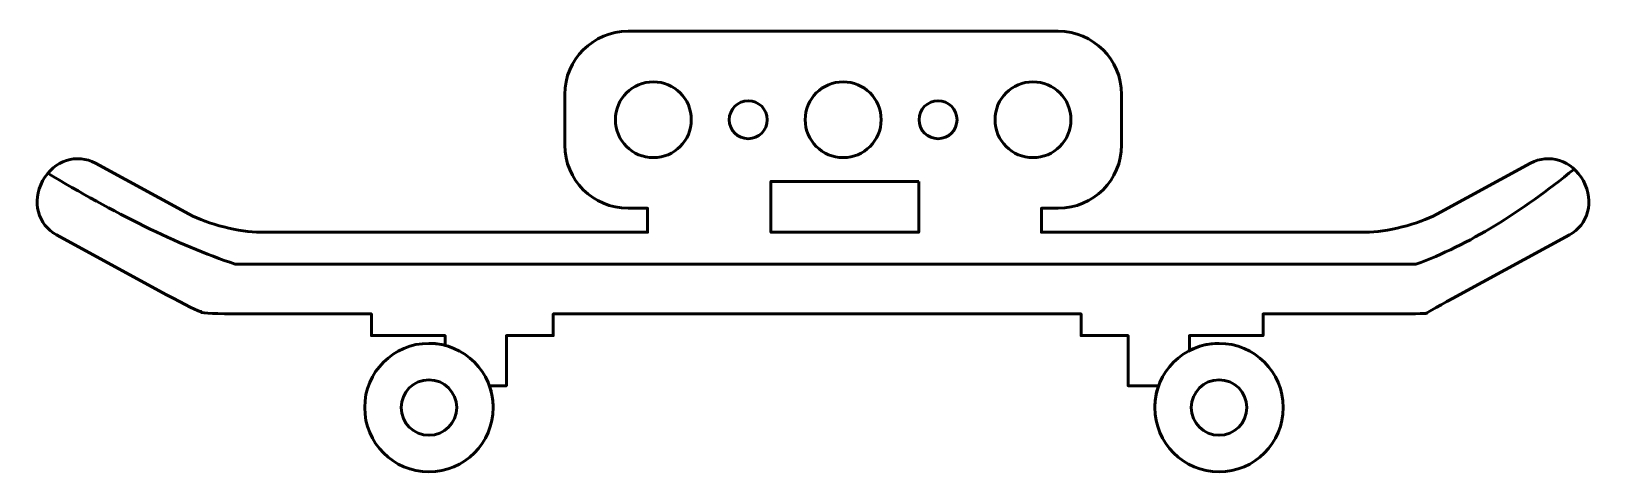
# Model space of a CAD drawing. Header units: centimetres. Extents: x -6.7 to 5.7, y -1.5 to 1.9.
import ezdxf

# ---------------------------------------------------------------- set-up
doc = ezdxf.new("R2010")
doc.units = ezdxf.units.CM
doc.header["$MEASUREMENT"] = 0
doc.layers.add('Layer 1', color=7, linetype='Continuous')

msp = doc.modelspace()

# ---------------------------------------------------------------- linework, layer by layer
at = {"layer": 'Layer 1', "lineweight": 53}
for points, knots in [([(1.45, 0.55), (1.45, 0.55), (1.31658, 0.55), (1.31658, 0.55), (1.31658, 0.55), (1.31658, 0.55), (1.31658, 0.35951), (1.31658, 0.35951), (1.31658, 0.35951), (1.31658, 0.35951), (3.87794, 0.35951), (3.87794, 0.35951), (3.87794, 0.35951), (4.04294, 0.35951), (4.29652, 0.42405), (4.44147, 0.50291), (4.44147, 0.50291), (4.44147, 0.50291), (5.18231, 0.90594), (5.18231, 0.90594), (5.18231, 0.90594), (5.32723, 0.98479), (5.51032, 0.93072), (5.59997, 0.76593), (5.59997, 0.76593), (5.68958, 0.60117), (5.63548, 0.41806), (5.49053, 0.3392), (5.49053, 0.3392), (5.49053, 0.3392), (4.62376, -0.13236), (4.62376, -0.13236), (4.62376, -0.13236), (4.47883, -0.2112), (4.36023, -0.27795), (4.36023, -0.28063), (4.36023, -0.28063), (4.36023, -0.28332), (4.22525, -0.28554), (4.06026, -0.28554), (4.06026, -0.28554), (4.06026, -0.28554), (3.06819, -0.28554), (3.06819, -0.28554), (3.06819, -0.28554), (3.06819, -0.28554), (3.06819, -0.45687), (3.06819, -0.45687), (3.06819, -0.45687), (3.06819, -0.45687), (2.48611, -0.45687), (2.48611, -0.45687), (2.48611, -0.45687), (2.48611, -0.45687), (2.48611, -0.57615), (2.48611, -0.57615), (2.48611, -0.57615), (2.55624, -0.53958), (2.63597, -0.51888), (2.72054, -0.51888), (2.72054, -0.51888), (3.00101, -0.51888), (3.22837, -0.74626), (3.22837, -1.02671), (3.22837, -1.02671), (3.22837, -1.30719), (3.00101, -1.53456), (2.72054, -1.53456), (2.72054, -1.53456), (2.44007, -1.53456), (2.21269, -1.30719), (2.21269, -1.02671), (2.21269, -1.02671), (2.21269, -0.96597), (2.22337, -0.90774), (2.24293, -0.85375), (2.24293, -0.85375), (2.24293, -0.85375), (2.00105, -0.85375), (2.00105, -0.85375), (2.00105, -0.85375), (2.00105, -0.85375), (2.00105, -0.45687), (2.00105, -0.45687), (2.00105, -0.45687), (2.00105, -0.45687), (1.63064, -0.45687), (1.63064, -0.45687), (1.63064, -0.45687), (1.63064, -0.45687), (1.63064, -0.28554), (1.63064, -0.28554), (1.63064, -0.28554), (1.63064, -0.28554), (-2.54096, -0.28554), (-2.54096, -0.28554), (-2.54096, -0.28554), (-2.54096, -0.28554), (-2.54096, -0.45687), (-2.54096, -0.45687), (-2.54096, -0.45687), (-2.54096, -0.45687), (-2.91137, -0.45687), (-2.91137, -0.45687), (-2.91137, -0.45687), (-2.91137, -0.45687), (-2.91138, -0.85375), (-2.91138, -0.85375), (-2.91138, -0.85375), (-2.91138, -0.85375), (-3.04601, -0.85375), (-3.04601, -0.85375), (-3.04601, -0.85375), (-3.02646, -0.90774), (-3.01577, -0.96597), (-3.01577, -1.02671), (-3.01577, -1.02671), (-3.01577, -1.30719), (-3.24314, -1.53456), (-3.52361, -1.53456), (-3.52361, -1.53456), (-3.80407, -1.53456), (-4.03146, -1.30719), (-4.03146, -1.02671), (-4.03146, -1.02671), (-4.03146, -0.74626), (-3.80407, -0.51888), (-3.52361, -0.51888), (-3.52361, -0.51888), (-3.47969, -0.51888), (-3.43708, -0.52446), (-3.39644, -0.53494), (-3.39644, -0.53494), (-3.39644, -0.53494), (-3.39644, -0.45687), (-3.39644, -0.45687), (-3.39644, -0.45687), (-3.39644, -0.45687), (-3.97852, -0.45687), (-3.97852, -0.45687), (-3.97852, -0.45687), (-3.97852, -0.45687), (-3.97852, -0.28554), (-3.97852, -0.28554), (-3.97852, -0.28554), (-3.97852, -0.28554), (-5.02348, -0.28554), (-5.02348, -0.28554), (-5.02348, -0.28554), (-5.18849, -0.28554), (-5.3235, -0.27926), (-5.3235, -0.27164), (-5.3235, -0.27164), (-5.3235, -0.264), (-5.32588, -0.26214), (-5.32879, -0.26754), (-5.32879, -0.26754), (-5.33169, -0.27291), (-5.45267, -0.21281), (-5.5976, -0.13395), (-5.5976, -0.13395), (-5.5976, -0.13395), (-6.4673, 0.3392), (-6.4673, 0.3392), (-6.4673, 0.3392), (-6.61224, 0.41806), (-6.66632, 0.60117), (-6.57668, 0.76593), (-6.57668, 0.76593), (-6.48709, 0.93072), (-6.30398, 0.9848), (-6.15905, 0.90594), (-6.15905, 0.90594), (-6.15905, 0.90594), (-5.41821, 0.50291), (-5.41821, 0.50291), (-5.41821, 0.50291), (-5.27327, 0.42405), (-5.0197, 0.35951), (-4.85468, 0.35952), (-4.85468, 0.35952), (-4.85468, 0.35952), (-1.7957, 0.35951), (-1.7957, 0.35951), (-1.7957, 0.35951), (-1.7957, 0.35951), (-1.7957, 0.55), (-1.7957, 0.55), (-1.7957, 0.55), (-1.7957, 0.55), (-1.95, 0.55), (-1.95, 0.55), (-1.95, 0.55), (-2.22614, 0.55), (-2.45, 0.77386), (-2.45, 1.05), (-2.45, 1.05), (-2.45, 1.05), (-2.45, 1.45), (-2.45, 1.45), (-2.45, 1.45), (-2.45, 1.72614), (-2.22614, 1.95), (-1.95, 1.95), (-1.95, 1.95), (-1.95, 1.95), (1.45, 1.95), (1.45, 1.95), (1.45, 1.95), (1.72614, 1.95), (1.95, 1.72614), (1.95, 1.45), (1.95, 1.45), (1.95, 1.45), (1.95, 1.05), (1.95, 1.05), (1.95, 1.05), (1.95, 0.77386), (1.72614, 0.55), (1.45, 0.55)], [0, 0, 0, 0, 0.01785714, 0.01785714, 0.01785714, 0.01785714, 0.03571429, 0.03571429, 0.03571429, 0.03571429, 0.05357143, 0.05357143, 0.05357143, 0.05357143, 0.07142857, 0.07142857, 0.07142857, 0.07142857, 0.08928571, 0.08928571, 0.08928571, 0.08928571, 0.10714286, 0.10714286, 0.10714286, 0.10714286, 0.125, 0.125, 0.125, 0.125, 0.14285714, 0.14285714, 0.14285714, 0.14285714, 0.16071429, 0.16071429, 0.16071429, 0.16071429, 0.17857143, 0.17857143, 0.17857143, 0.17857143, 0.19642857, 0.19642857, 0.19642857, 0.19642857, 0.21428571, 0.21428571, 0.21428571, 0.21428571, 0.23214286, 0.23214286, 0.23214286, 0.23214286, 0.25, 0.25, 0.25, 0.25, 0.26785714, 0.26785714, 0.26785714, 0.26785714, 0.28571429, 0.28571429, 0.28571429, 0.28571429, 0.30357143, 0.30357143, 0.30357143, 0.30357143, 0.32142857, 0.32142857, 0.32142857, 0.32142857, 0.33928571, 0.33928571, 0.33928571, 0.33928571, 0.35714286, 0.35714286, 0.35714286, 0.35714286, 0.375, 0.375, 0.375, 0.375, 0.39285714, 0.39285714, 0.39285714, 0.39285714, 0.41071429, 0.41071429, 0.41071429, 0.41071429, 0.42857143, 0.42857143, 0.42857143, 0.42857143, 0.44642857, 0.44642857, 0.44642857, 0.44642857, 0.46428571, 0.46428571, 0.46428571, 0.46428571, 0.48214286, 0.48214286, 0.48214286, 0.48214286, 0.5, 0.5, 0.5, 0.5, 0.51785714, 0.51785714, 0.51785714, 0.51785714, 0.53571429, 0.53571429, 0.53571429, 0.53571429, 0.55357143, 0.55357143, 0.55357143, 0.55357143, 0.57142857, 0.57142857, 0.57142857, 0.57142857, 0.58928571, 0.58928571, 0.58928571, 0.58928571, 0.60714286, 0.60714286, 0.60714286, 0.60714286, 0.625, 0.625, 0.625, 0.625, 0.64285714, 0.64285714, 0.64285714, 0.64285714, 0.66071429, 0.66071429, 0.66071429, 0.66071429, 0.67857143, 0.67857143, 0.67857143, 0.67857143, 0.69642857, 0.69642857, 0.69642857, 0.69642857, 0.71428571, 0.71428571, 0.71428571, 0.71428571, 0.73214286, 0.73214286, 0.73214286, 0.73214286, 0.75, 0.75, 0.75, 0.75, 0.76785714, 0.76785714, 0.76785714, 0.76785714, 0.78571429, 0.78571429, 0.78571429, 0.78571429, 0.80357143, 0.80357143, 0.80357143, 0.80357143, 0.82142857, 0.82142857, 0.82142857, 0.82142857, 0.83928571, 0.83928571, 0.83928571, 0.83928571, 0.85714286, 0.85714286, 0.85714286, 0.85714286, 0.875, 0.875, 0.875, 0.875, 0.89285714, 0.89285714, 0.89285714, 0.89285714, 0.91071429, 0.91071429, 0.91071429, 0.91071429, 0.92857143, 0.92857143, 0.92857143, 0.92857143, 0.94642857, 0.94642857, 0.94642857, 0.94642857, 0.96428571, 0.96428571, 0.96428571, 0.96428571, 1, 1, 1, 1]), ([(-2.05, 1.25), (-2.05, 1.41568), (-1.91568, 1.55), (-1.75, 1.55), (-1.75, 1.55), (-1.58432, 1.55), (-1.45, 1.41568), (-1.45, 1.25), (-1.45, 1.25), (-1.45, 1.08432), (-1.58432, 0.95), (-1.75, 0.95), (-1.75, 0.95), (-1.91568, 0.95), (-2.05, 1.08432), (-2.05, 1.25)], [0, 0, 0, 0, 0.2, 0.2, 0.2, 0.2, 0.4, 0.4, 0.4, 0.4, 0.6, 0.6, 0.6, 0.6, 1, 1, 1, 1]), ([(-0.55, 1.25), (-0.55, 1.41568), (-0.41568, 1.55), (-0.25, 1.55), (-0.25, 1.55), (-0.08432, 1.55), (0.05, 1.41568), (0.05, 1.25), (0.05, 1.25), (0.05, 1.08432), (-0.08432, 0.95), (-0.25, 0.95), (-0.25, 0.95), (-0.41568, 0.95), (-0.55, 1.08432), (-0.55, 1.25)], [0, 0, 0, 0, 0.2, 0.2, 0.2, 0.2, 0.4, 0.4, 0.4, 0.4, 0.6, 0.6, 0.6, 0.6, 1, 1, 1, 1]), ([(0.95, 1.25), (0.95, 1.41568), (1.08432, 1.55), (1.25, 1.55), (1.25, 1.55), (1.41568, 1.55), (1.55, 1.41568), (1.55, 1.25), (1.55, 1.25), (1.55, 1.08432), (1.41568, 0.95), (1.25, 0.95), (1.25, 0.95), (1.08432, 0.95), (0.95, 1.08432), (0.95, 1.25)], [0, 0, 0, 0, 0.2, 0.2, 0.2, 0.2, 0.4, 0.4, 0.4, 0.4, 0.6, 0.6, 0.6, 0.6, 1, 1, 1, 1]), ([(-1.15, 1.25), (-1.15, 1.33284), (-1.08284, 1.4), (-1, 1.4), (-1, 1.4), (-0.91716, 1.4), (-0.85, 1.33284), (-0.85, 1.25), (-0.85, 1.25), (-0.85, 1.16716), (-0.91716, 1.1), (-1, 1.1), (-1, 1.1), (-1.08284, 1.1), (-1.15, 1.16716), (-1.15, 1.25)], [0, 0, 0, 0, 0.2, 0.2, 0.2, 0.2, 0.4, 0.4, 0.4, 0.4, 0.6, 0.6, 0.6, 0.6, 1, 1, 1, 1]), ([(0.35, 1.25), (0.35, 1.33284), (0.41716, 1.4), (0.5, 1.4), (0.5, 1.4), (0.58284, 1.4), (0.65, 1.33284), (0.65, 1.25), (0.65, 1.25), (0.65, 1.16716), (0.58284, 1.1), (0.5, 1.1), (0.5, 1.1), (0.41716, 1.1), (0.35, 1.16716), (0.35, 1.25)], [0, 0, 0, 0, 0.2, 0.2, 0.2, 0.2, 0.4, 0.4, 0.4, 0.4, 0.6, 0.6, 0.6, 0.6, 1, 1, 1, 1]), ([(0.34715, 0.7625), (0.34715, 0.7625), (-0.82072, 0.7625), (-0.82072, 0.7625), (-0.82072, 0.7625), (-0.82072, 0.7625), (-0.82072, 0.35951), (-0.82072, 0.35951), (-0.82072, 0.35951), (-0.82072, 0.35951), (0.34715, 0.35951), (0.34715, 0.35951), (0.34715, 0.35951), (0.34715, 0.35951), (0.34715, 0.7625), (0.34715, 0.7625)], [0, 0, 0, 0, 0.2, 0.2, 0.2, 0.2, 0.4, 0.4, 0.4, 0.4, 0.6, 0.6, 0.6, 0.6, 1, 1, 1, 1])]:
    msp.add_open_spline(points, degree=3, knots=knots, dxfattribs=at)
at = {"layer": 'Layer 1', "color": 5, "lineweight": 53}
for points in [[(-6.54192, 0.82987), (-6.01524, 0.5144), (-5.51457, 0.26183), (-5.05452, 0.10756)], [(4.27647, 0.10756), (4.69466, 0.25765), (5.11047, 0.52296), (5.52484, 0.85723)], [(-5.05452, 0.10756), (-5.05452, 0.10756), (4.27647, 0.10756), (4.27647, 0.10756)]]:
    msp.add_open_spline(points, degree=3, dxfattribs=at)
for points in [[(-3.01578, -1.02671), (-3.01578, -1.30719), (-3.24314, -1.53457), (-3.52362, -1.53457), (-3.52362, -1.53457), (-3.80407, -1.53457), (-4.03146, -1.30719), (-4.03146, -1.02671), (-4.03146, -1.02671), (-4.03146, -0.74626), (-3.80407, -0.51889), (-3.52362, -0.51889), (-3.52362, -0.51889), (-3.24314, -0.51889), (-3.01578, -0.74626), (-3.01578, -1.02671)], [(3.22837, -1.02671), (3.22837, -1.30719), (3.00102, -1.53457), (2.72055, -1.53457), (2.72055, -1.53457), (2.44007, -1.53457), (2.21269, -1.30719), (2.21269, -1.02671), (2.21269, -1.02671), (2.21269, -0.74626), (2.44007, -0.51889), (2.72055, -0.51889), (2.72055, -0.51889), (3.00102, -0.51889), (3.22837, -0.74626), (3.22837, -1.02671)], [(-3.30411, -1.02671), (-3.30411, -1.14795), (-3.40237, -1.24621), (-3.5236, -1.24621), (-3.5236, -1.24621), (-3.64484, -1.24621), (-3.74313, -1.14795), (-3.74313, -1.02671), (-3.74313, -1.02671), (-3.74313, -0.90548), (-3.64484, -0.80722), (-3.5236, -0.80722), (-3.5236, -0.80722), (-3.40237, -0.80722), (-3.30411, -0.90548), (-3.30411, -1.02671)], [(2.94004, -1.02671), (2.94004, -1.14795), (2.84178, -1.24621), (2.72055, -1.24621), (2.72055, -1.24621), (2.59931, -1.24621), (2.50102, -1.14795), (2.50102, -1.02671), (2.50102, -1.02671), (2.50102, -0.90548), (2.59931, -0.80722), (2.72055, -0.80722), (2.72055, -0.80722), (2.84178, -0.80722), (2.94004, -0.90548), (2.94004, -1.02671)]]:
    msp.add_open_spline(points, degree=3, knots=[0, 0, 0, 0, 0.2, 0.2, 0.2, 0.2, 0.4, 0.4, 0.4, 0.4, 0.6, 0.6, 0.6, 0.6, 1, 1, 1, 1], dxfattribs=at)

doc.saveas('drawing.dxf')
